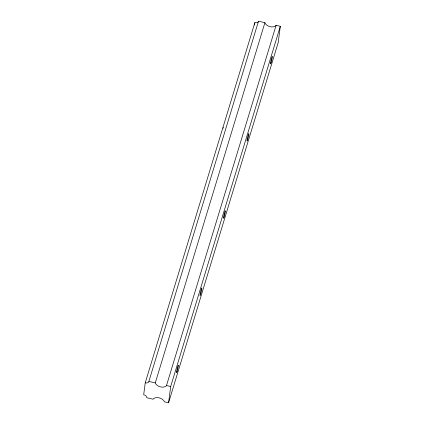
<?xml version="1.0" encoding="UTF-8"?>
<svg xmlns="http://www.w3.org/2000/svg" width="424" height="424" viewBox="0 0 424 424"><rect width="100%" height="100%" fill="white"/><g stroke="black" fill="none" stroke-linecap="round" stroke-linejoin="round"><path stroke-width="0.64" d="M145.236 382.814L143.688 394.755A3.456 2.173 16.9 0 1 146.757 397.712L153.159 399.207L153.79 398.512A6.047 3.8 16.9 0 1 163.956 400.887L164.374 401.82L168.567 402.8L278.197 42.575L280.312 26.288L276.119 25.313L275.494 26.002A6.047 3.8 16.9 0 1 265.323 23.633L264.91 22.695L258.507 21.2A3.456 2.173 16.9 0 1 254.872 22.589L145.236 382.814A3.456 2.173 16.9 0 0 148.872 381.425L155.274 382.92L155.693 383.858A6.047 3.8 16.9 0 0 165.858 386.232L166.489 385.538L276.119 25.313M168.567 402.8L170.681 386.518L280.312 26.288M254.543 25.101L254.872 22.589M148.872 381.425L258.507 21.2M155.274 382.92L264.91 22.695M166.489 385.538L170.681 386.518M223.035 128.313A6.482 0.53 -76.9 0 1 223.3 127.412M177.137 371.371A3.89 0.318 -76.9 0 0 178.377 365.202A3.89 0.318 -76.9 0 0 176.85 370.216A3.89 0.318 -76.9 0 0 177.137 371.371M200.632 294.176A3.89 0.318 -76.9 0 0 201.866 288.007A3.89 0.318 -76.9 0 0 200.34 293.021A3.89 0.318 -76.9 0 0 200.632 294.176M224.121 216.987A3.89 0.318 -76.9 0 0 225.361 210.818A3.89 0.318 -76.9 0 0 223.835 215.832A3.89 0.318 -76.9 0 0 224.121 216.987M247.616 139.798A3.89 0.318 -76.9 0 0 248.856 133.624A3.89 0.318 -76.9 0 0 247.33 138.637A3.89 0.318 -76.9 0 0 247.616 139.798M271.106 62.604A3.89 0.318 -76.9 0 0 272.346 56.434A3.89 0.318 -76.9 0 0 270.819 61.448A3.89 0.318 -76.9 0 0 271.106 62.604"/></g></svg>
